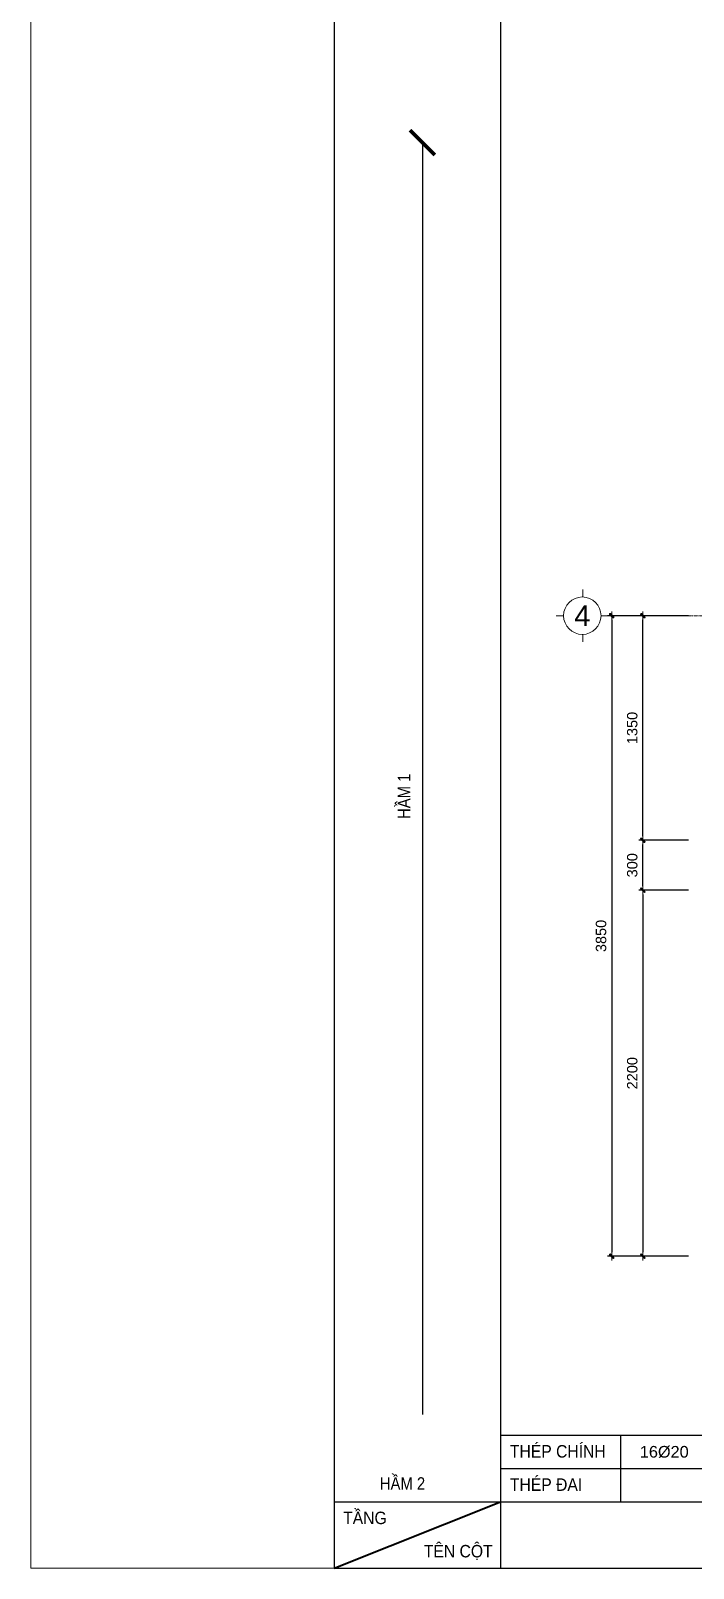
# Model space of a CAD drawing. Header units: millimetres. Extents: x -146909 to 4830753, y -683702 to -336947.
# Drawn here: x 4595976 to 4599958, y -448762 to -439521 of the extents above; entities that cross this region are included whole.
import ezdxf
from ezdxf.enums import TextEntityAlignment as Align

# ---------------------------------------------------------------- set-up
doc = ezdxf.new("R2010")
doc.units = ezdxf.units.MM
doc.header["$MEASUREMENT"] = 0
doc.linetypes.add('Grid Line 4 1_5', pattern=[1140, 600, -225, 90, -225])
doc.layers.get('0').update_dxf_attribs({"lineweight": 9})
doc.layers.get('Defpoints').update_dxf_attribs({"color": 10, "lineweight": 0})
for name, color, linetype, lineweight in [("'S_General_Cont_1 Thin", 1, 'Continuous', 18), ("'S_General_Text_3_Member name", 3, 'Continuous', 35), ('CDAI', 3, 'Continuous', 40), ('chunho.q', 1, 'Continuous', 13), ('DBAO', 2, 'Continuous', 13), ('KTH', 154, 'Continuous', 9), ('S-GRID', 7, 'Continuous', 5), ('STICK', 1, 'Continuous', 9)]:
    doc.layers.add(name, color=color, linetype=linetype, lineweight=lineweight)
for name, color, linetype in [('DM', 1, 'Continuous'), ('TBL', 1, 'Continuous'), ('TX', 214, 'Continuous')]:
    doc.layers.add(name, color=color, linetype=linetype)
doc.styles.add('arial', font='arial.ttf', dxfattribs={"width": 0.85})
doc.styles.get("Standard").update_dxf_attribs({"font": 'arial.ttf'})
doc.styles.add('TTP-HelCon', font='arial.ttf')
doc.dimstyles.new('TTP-25', dxfattribs={"dimscale": 25, "dimtxt": 2.5, "dimasz": 1, "dimexe": 1, "dimexo": 1, "dimgap": 0.09, "dimtad": 0, "dimdec": 4, "dimrnd": 10, "dimzin": 9, "dimdsep": 46, "dimtxsty": 'TTP-HelCon', "dimblk": 'Stick', "dimcen": 0.09, "dimdle": 1.5, "dimclrd": 256, "dimclre": 256, "dimclrt": 1, "dimadec": 0, "dimazin": 0, "dimtfac": 1, "dimtdec": 4, "dimtmove": 0, "dimatfit": 3, "dimldrblk": 'ARCHTICK', "dimfxl": 1, "dimtvp": 1, "dimtolj": 1, "dimtzin": 0, "dimarcsym": 0})
doc.dimstyles.new('TTP-50', dxfattribs={"dimscale": 50, "dimtxt": 2.5, "dimasz": 1, "dimexe": 1, "dimexo": 1, "dimgap": 0.09, "dimtad": 0, "dimdec": 4, "dimzin": 9, "dimdsep": 46, "dimtxsty": 'arial', "dimblk": 'Stick', "dimcen": 0.09, "dimdle": 1.5, "dimclrd": 256, "dimclre": 256, "dimclrt": 1, "dimadec": 0, "dimazin": 0, "dimtfac": 1, "dimtdec": 4, "dimtmove": 0, "dimatfit": 3, "dimldrblk": 'ARCHTICK', "dimfxl": 1, "dimtvp": 1, "dimtolj": 1, "dimtzin": 0, "dimarcsym": 0})

# ---------------------------------------------------------------- blocks, each defined once
blk = doc.blocks.new('Stick')
at = {"layer": 'STICK'}
h = blk.add_hatch(color=256, dxfattribs=at)
edge = h.paths.add_edge_path()
edge.add_line((0.3, 0.5), (-0.5, -0.3))
edge.add_arc((-0.4, -0.4), 0.141, 135, 315)
edge.add_line((-0.3, -0.5), (0.5, 0.3))
edge.add_arc((0.4, 0.4), 0.141, 315, 495)
blk.add_line((1, 0), (-1, 0), dxfattribs=at)
blk.add_lwpolyline([(0.3, 0.5), (-0.5, -0.3, 1), (-0.3, -0.5), (0.5, 0.3, 1), (0.3, 0.5, 1)], format="xyb", dxfattribs=at)
blk = doc.blocks.new('GL')
at = {"layer": "'S_General_Cont_1 Thin"}
for p, q in [((12, 600), (12, 841)), ((-600, 0), (-841, 0)), ((600, 0), (841, 0)), ((12, -600), (12, -841))]:
    blk.add_line(p, q, dxfattribs=at)
blk.add_circle((0, 0), 600, dxfattribs=at)
at = {"layer": "'S_General_Text_3_Member name"}
blk.add_attdef('A', text='', height=602, dxfattribs=at).set_placement((0, 0), align=Align.MIDDLE)
blk = doc.blocks.new('*D861')
at = {"layer": 'Defpoints', "color": 0, "transparency": 16777216}
for p in [(4599655.8, -444386.5), (4599954.1, -444386.5), (4599954.1, -444686.5)]:
    blk.add_point(p, dxfattribs=at)
at = {"layer": 'KTH', "lineweight": -2, "transparency": 16777216}
for p, q in [((4599929.1, -444386.5), (4599630.8, -444386.5)), ((4599655.8, -444661.5), (4599655.8, -444411.5)), ((4599929.1, -444686.5), (4599630.8, -444686.5))]:
    blk.add_line(p, q, dxfattribs=at)
at = {"layer": 'KTH', "lineweight": -2, "transparency": 16777216, "xscale": 25, "yscale": 25, "zscale": 25}
for p, rotation in [((4599655.8, -444386.5), 90), ((4599655.8, -444686.5), 270)]:
    blk.add_blockref('Stick', p, dxfattribs=dict(at, rotation=rotation))
at = {"layer": 'KTH', "color": 1, "transparency": 16777216, "insert": (4599591.9, -444536.5), "char_height": 62.5, "attachment_point": 5, "rotation": 90, "style": 'TTP-HelCon'}
blk.add_mtext('\\A1;300', dxfattribs=at)
blk = doc.blocks.new('_ArchTick')
at = {"color": 0, "linetype": 'ByBlock', "const_width": 0.15}
blk.add_lwpolyline([(-0.5, -0.5), (0.5, 0.5)], dxfattribs=at)
blk = doc.blocks.new('*D862')
at = {"layer": 'Defpoints', "color": 0, "transparency": 16777216}
for p in [(4599954.1, -444686.5), (4599655.8, -446886.5), (4599954.1, -446886.5)]:
    blk.add_point(p, dxfattribs=at)
at = {"layer": 'KTH', "lineweight": -2, "transparency": 16777216}
for p, q in [((4599929.1, -444686.5), (4599630.8, -444686.5)), ((4599655.8, -444711.5), (4599655.8, -446861.5)), ((4599929.1, -446886.5), (4599630.8, -446886.5))]:
    blk.add_line(p, q, dxfattribs=at)
at = {"layer": 'KTH', "lineweight": -2, "transparency": 16777216, "xscale": 25, "yscale": 25, "zscale": 25}
for p, rotation in [((4599655.8, -444686.5), 90), ((4599655.8, -446886.5), 270)]:
    blk.add_blockref('Stick', p, dxfattribs=dict(at, rotation=rotation))
at = {"layer": 'KTH', "color": 1, "transparency": 16777216, "insert": (4599591.9, -445786.5), "char_height": 62.5, "attachment_point": 5, "rotation": 90, "style": 'TTP-HelCon'}
blk.add_mtext('\\A1;2200', dxfattribs=at)
blk = doc.blocks.new('*D863')
at = {"layer": 'Defpoints', "color": 0, "transparency": 16777216}
for p in [(4599655.8, -443036.5), (4599954.1, -443036.5), (4599954.1, -444386.5)]:
    blk.add_point(p, dxfattribs=at)
at = {"layer": 'KTH', "lineweight": -2, "transparency": 16777216}
for p, q in [((4599929.1, -443036.5), (4599630.8, -443036.5)), ((4599655.8, -444361.5), (4599655.8, -443061.5)), ((4599929.1, -444386.5), (4599630.8, -444386.5))]:
    blk.add_line(p, q, dxfattribs=at)
at = {"layer": 'KTH', "lineweight": -2, "transparency": 16777216, "xscale": 25, "yscale": 25, "zscale": 25}
for p, rotation in [((4599655.8, -443036.5), 90), ((4599655.8, -444386.5), 270)]:
    blk.add_blockref('Stick', p, dxfattribs=dict(at, rotation=rotation))
at = {"layer": 'KTH', "color": 1, "transparency": 16777216, "insert": (4599591.9, -443711.5), "char_height": 62.5, "attachment_point": 5, "rotation": 90, "style": 'TTP-HelCon'}
blk.add_mtext('\\A1;1350', dxfattribs=at)
blk = doc.blocks.new('*D864')
at = {"layer": 'Defpoints', "color": 0, "transparency": 16777216}
for p in [(4599954.1, -443036.5), (4599468.3, -446886.5), (4599954.1, -446886.5)]:
    blk.add_point(p, dxfattribs=at)
at = {"layer": 'KTH', "lineweight": -2, "transparency": 16777216}
for p, q in [((4599929.1, -443036.5), (4599443.3, -443036.5)), ((4599468.3, -443061.5), (4599468.3, -446861.5)), ((4599929.1, -446886.5), (4599443.3, -446886.5))]:
    blk.add_line(p, q, dxfattribs=at)
at = {"layer": 'KTH', "lineweight": -2, "transparency": 16777216, "xscale": 25, "yscale": 25, "zscale": 25}
for p, rotation in [((4599468.3, -443036.5), 90), ((4599468.3, -446886.5), 270)]:
    blk.add_blockref('Stick', p, dxfattribs=dict(at, rotation=rotation))
at = {"layer": 'KTH', "color": 1, "transparency": 16777216, "insert": (4599404.4, -444961.5), "char_height": 62.5, "attachment_point": 5, "rotation": 90, "style": 'TTP-HelCon'}
blk.add_mtext('\\A1;3850', dxfattribs=at)

msp = doc.modelspace()

# ---------------------------------------------------------------- linework, layer by layer
at = {"layer": 'CDAI', "color": 214}
msp.add_line((4597799.83984, -448761.98892), (4598799.83984, -448361.98892), dxfattribs=at)
at = {"layer": 'DBAO', "color": 1}
msp.add_lwpolyline([(4612725.78182, -448761.98892), (4595975.78182, -448761.98892), (4595975.78182, -434761.98892), (4612725.78182, -434761.98892)], close=True, dxfattribs=at)
at = {"layer": 'S-GRID', "color": 17, "linetype": 'Grid Line 4 1_5', "ltscale": 0.01, "true_color": 0x804040}
msp.add_line((4599449.07692, -443036.52925), (4610741.01687, -443036.52925), dxfattribs=at)
at = {"layer": 'TBL'}
for p, q in [((4597799.83984, -434761.98892), (4597799.83984, -448761.98892)), ((4598799.83984, -434761.98892), (4598799.83984, -448761.98892)), ((4598799.83984, -447961.98892), (4611127.71811, -447961.98892)), ((4599521.43398, -447961.98892), (4599521.43398, -448361.98892)), ((4597799.83984, -448361.98892), (4598799.83984, -448361.98892)), ((4598799.83984, -448361.98892), (4611127.71811, -448361.98892)), ((4597799.83984, -448761.98892), (4598799.83984, -448761.98892)), ((4598799.83984, -448761.98892), (4611127.71811, -448761.98892))]:
    msp.add_line(p, q, dxfattribs=at)
at = {"layer": 'TBL', "color": 8}
msp.add_line((4598799.83984, -448161.98892), (4611127.71811, -448161.98892), dxfattribs=at)

# ---------------------------------------------------------------- block references
ref = msp.add_blockref('GL', (4599291.47875, -443036.52925), dxfattribs=dict(xscale=-0.187421907519365, yscale=0.187421907519365, zscale=0.187421907519365, rotation=180))
ref.add_attrib('A', '4', dxfattribs={"layer": "'S_General_Text_3_Member name", "height": 125}).set_placement((4599291.47875, -443036.52925), align=Align.MIDDLE)

# ---------------------------------------------------------------- texts
at = {"layer": 'chunho.q', "color": 1, "style": 'arial', "width": 0.85}
msp.add_text('HẦM 1', height=75, rotation=90, dxfattribs=at).set_placement((4598257.17224, -444258.23686))
msp.add_text('HẦM 2', height=75, dxfattribs=at).set_placement((4598074.48483, -448289.98892))
at = {"layer": 'TX', "color": 2, "style": 'arial', "width": 0.9}
for s, p in [('THÉP CHÍNH', (4598856.09863, -448059.30454)), ('THÉP ĐAI', (4598856.09863, -448259.30454)), ('TẦNG', (4597853.78591, -448459.30454)), ('TÊN CỘT', (4598338.72448, -448659.30454))]:
    msp.add_text(s, height=75, dxfattribs=at).set_placement(p, align=Align.MIDDLE_LEFT)
at = {"layer": 'TX', "color": 2, "style": 'arial'}
msp.add_text('16%%C20', height=70, dxfattribs=at).set_placement((4599784.22274, -448061.98892), align=Align.MIDDLE_CENTER)

# ---------------------------------------------------------------- dimensions: what is measured, and where the dimension line sits
at = {"layer": 'KTH'}
for base, p1, p2, picture, middle in [((4599468.26892, -446886.52925), (4599954.11353, -443036.52925), (4599954.11353, -446886.52925), '*D864', (4599404.40466, -444961.52925)), ((4599655.76892, -444386.52925), (4599954.11353, -444686.52925), (4599954.11353, -444386.52925), '*D861', (4599591.90466, -444536.52925))]:
    dim = msp.add_linear_dim(base=base, p1=p1, p2=p2, angle=270, dimstyle='TTP-25', dxfattribs=at)
    dim.commit()
    dim.dimension.update_dxf_attribs({"geometry": picture, "text_midpoint": middle})
for base, p1, p2, picture, middle in [((4599655.76892, -443036.52925), (4599954.11353, -444386.52925), (4599954.11353, -443036.52925), '*D863', (4599591.90466, -443711.52925)), ((4599655.76892, -446886.52925), (4599954.11353, -444686.52925), (4599954.11353, -446886.52925), '*D862', (4599591.9473, -445786.52925))]:
    dim = msp.add_linear_dim(base=base, p1=p1, p2=p2, angle=270, dimstyle='TTP-25', override={"dimtmove": 1}, dxfattribs=at)
    dim.commit()
    dim.dimension.update_dxf_attribs({"geometry": picture, "text_midpoint": middle})

# ---------------------------------------------------------------- leaders
at = {"layer": 'DM'}
msp.add_leader([(4598330.40292, -440192.49533), (4598330.40292, -447838.84514)], dimstyle='TTP-50', override={"dimasz": 3, "dimgap": 0.09, "dimtad": 0}, dxfattribs=at)

doc.saveas('drawing.dxf')
